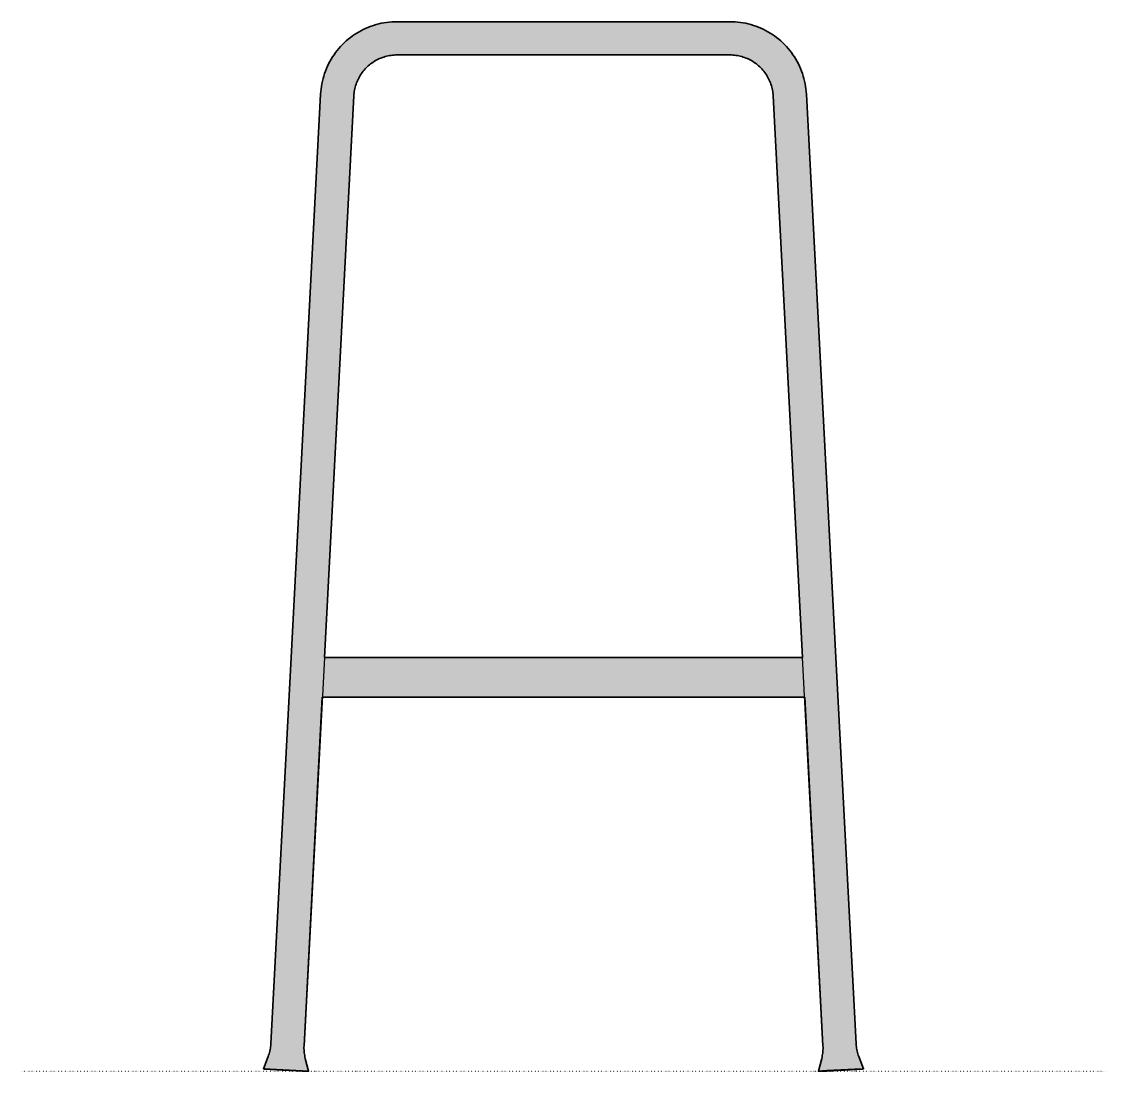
# Model space of a CAD drawing. Header units: millimetres. Extents: x 0 to 1859, y -879 to 788.
# Drawn here: x 1045 to 1859, y 0 to 788 of the extents above; entities that cross this region are included whole.
import ezdxf

# ---------------------------------------------------------------- set-up
doc = ezdxf.new("R2010")
doc.units = ezdxf.units.MM
doc.linetypes.add('Dots', pattern=[1, 0, -1])
doc.layers.add('Blocks', color=7, linetype='Continuous')
doc.layers.add('Blocks$Fill', color=7, linetype='Continuous', true_color=0xffffff)
for name, color, linetype, lineweight, true_color in [('Blocks$Inner', 7, 'Continuous', 25, 0x007f00), ('Blocks$Outline', 7, 'Continuous', 35, 0xff3f3f), ('Groud', 7, 'Dots', 25, 0x243775)]:
    doc.layers.add(name, color=color, linetype=linetype, lineweight=lineweight, true_color=true_color)

# ---------------------------------------------------------------- blocks, each defined once
blk = doc.blocks.new('Palissade Barstool Side')
at = {"layer": 'Blocks$Fill'}
h = blk.add_hatch(color=256, dxfattribs=at)
h.paths.add_polyline_path([(181.69, 1.77), (181.69, 1.78), (185.19, 11.11), (185.54, 12.12), (185.87, 13.14), (186.16, 14.17), (186.41, 15.21), (186.63, 16.26), (186.81, 17.32), (186.96, 18.38), (187.07, 19.44), (187.14, 20.51), (224.67, 735.88), (224.88, 737.85), (225.15, 739.82), (225.49, 741.77), (225.9, 743.72), (226.38, 745.64), (226.92, 747.55), (227.53, 749.44), (228.2, 751.31), (228.94, 753.15), (229.74, 754.96), (230.6, 756.75), (231.52, 758.51), (232.5, 760.23), (233.54, 761.92), (234.64, 763.57), (235.8, 765.18), (237.01, 766.76), (238.27, 768.29), (239.59, 769.77), (240.96, 771.21), (242.37, 772.6), (243.84, 773.94), (245.34, 775.23), (246.9, 776.47), (248.49, 777.65), (250.12, 778.77), (251.79, 779.84), (253.5, 780.86), (255.24, 781.81), (257.01, 782.7), (258.82, 783.53), (260.65, 784.3), (262.5, 785), (264.38, 785.64), (266.28, 786.21), (268.2, 786.72), (270.13, 787.16), (272.08, 787.53), (274.04, 787.84), (276.01, 788.08), (277.99, 788.25), (279.97, 788.35), (281.95, 788.39), (534.07, 788.35), (536.06, 788.25), (538.03, 788.08), (540, 787.84), (541.96, 787.53), (543.91, 787.16), (545.84, 786.72), (547.76, 786.21), (549.66, 785.64), (551.54, 785), (553.4, 784.3), (555.23, 783.53), (557.03, 782.7), (558.8, 781.81), (560.54, 780.86), (562.25, 779.84), (563.92, 778.77), (565.55, 777.65), (567.15, 776.47), (568.7, 775.23), (570.21, 773.94), (571.67, 772.6), (573.08, 771.21), (574.45, 769.77), (575.77, 768.29), (577.03, 766.76), (578.24, 765.18), (579.4, 763.57), (580.5, 761.92), (581.54, 760.23), (582.52, 758.51), (583.45, 756.75), (584.31, 754.96), (585.11, 753.15), (585.84, 751.31), (586.52, 749.44), (587.12, 747.55), (587.67, 745.64), (588.14, 743.72), (588.55, 741.77), (588.89, 739.82), (589.17, 737.85), (589.37, 735.88), (589.51, 733.9), (626.97, 19.44), (627.08, 18.38), (627.23, 17.32), (627.41, 16.26), (627.63, 15.21), (627.88, 14.17), (628.17, 13.14), (628.5, 12.12), (628.86, 11.11), (632.35, 1.78), (632.35, 1.77), (632.35, 1.77), (632.34, 1.77), (632.34, 1.77), (632.34, 1.77), (632.33, 1.76), (632.33, 1.76), (632.32, 1.76), (632.32, 1.76), (632.31, 1.76), (632.3, 1.75), (632.28, 1.75), (632.24, 1.74), (632.2, 1.73), (632.07, 1.72), (631.7, 1.67), (631.17, 1.62), (627.4, 1.34), (603.44, 0.08), (599.66, -0.03), (599.13, -0.03), (598.75, -0.03), (598.63, -0.03), (598.58, -0.02), (598.54, -0.02), (598.52, -0.02), (598.51, -0.01), (598.5, -0.01), (598.5, -0.01), (598.49, -0.01), (598.49, -0.01), (598.48, -0.01), (598.48, -0.01), (598.48, -0.01), (598.47, -0.01), (598.47, 0), (598.47, 0), (600.97, 9.64), (601.22, 10.69), (601.43, 11.74), (601.61, 12.79), (601.76, 13.85), (601.87, 14.92), (601.94, 15.99), (601.97, 17.06), (601.97, 18.13), (601.93, 19.21), (588.22, 280.89), (225.82, 280.89), (212.07, 18.13), (212.07, 17.06), (212.11, 15.99), (212.18, 14.92), (212.29, 13.85), (212.43, 12.79), (212.61, 11.74), (212.82, 10.69), (213.08, 9.64), (215.57, 0), (215.57, 0), (215.57, -0.01), (215.57, -0.01), (215.56, -0.01), (215.56, -0.01), (215.56, -0.01), (215.55, -0.01), (215.55, -0.01), (215.54, -0.01), (215.54, -0.01), (215.52, -0.02), (215.5, -0.02), (215.47, -0.02), (215.42, -0.03), (215.29, -0.03), (214.92, -0.03), (214.38, -0.03), (210.6, 0.08), (186.64, 1.34), (182.88, 1.62), (182.34, 1.67), (181.97, 1.72), (181.85, 1.73), (181.8, 1.74), (181.76, 1.75), (181.74, 1.75), (181.73, 1.76), (181.72, 1.76), (181.72, 1.76), (181.71, 1.76), (181.71, 1.76), (181.7, 1.77), (181.7, 1.77), (181.7, 1.77), (181.7, 1.77)], flags=0)
h.paths.add_polyline_path([(227.4, 310.89), (586.65, 310.89), (564.47, 733.71), (564.35, 734.83), (564.2, 735.94), (564, 737.04), (563.77, 738.14), (563.5, 739.23), (563.2, 740.31), (562.85, 741.38), (562.47, 742.43), (562.06, 743.47), (561.6, 744.5), (561.12, 745.51), (560.59, 746.5), (560.04, 747.47), (559.45, 748.43), (558.83, 749.36), (558.18, 750.27), (557.49, 751.16), (556.78, 752.03), (556.03, 752.87), (555.26, 753.68), (554.46, 754.46), (553.63, 755.22), (552.78, 755.95), (551.9, 756.65), (551, 757.32), (550.08, 757.96), (549.14, 758.56), (548.17, 759.13), (547.19, 759.67), (546.19, 760.17), (545.17, 760.64), (544.13, 761.08), (543.08, 761.47), (542.02, 761.83), (540.95, 762.16), (539.86, 762.44), (538.77, 762.69), (537.67, 762.91), (536.56, 763.08), (535.45, 763.21), (534.33, 763.31), (533.21, 763.37), (532.09, 763.39), (280.83, 763.37), (279.71, 763.31), (278.59, 763.21), (277.48, 763.08), (276.37, 762.91), (275.27, 762.69), (274.18, 762.44), (273.09, 762.16), (272.02, 761.83), (270.96, 761.47), (269.91, 761.08), (268.88, 760.64), (267.86, 760.17), (266.86, 759.67), (265.87, 759.13), (264.91, 758.56), (263.96, 757.96), (263.04, 757.32), (262.14, 756.65), (261.26, 755.95), (260.41, 755.22), (259.58, 754.46), (258.78, 753.68), (258.01, 752.87), (257.27, 752.03), (256.55, 751.16), (255.87, 750.27), (255.21, 749.36), (254.59, 748.43), (254, 747.47), (253.45, 746.5), (252.93, 745.51), (252.44, 744.5), (251.99, 743.47), (251.57, 742.43), (251.19, 741.38), (250.85, 740.31), (250.54, 739.23), (250.27, 738.14), (250.04, 737.04), (249.85, 735.94), (249.69, 734.83), (249.58, 733.71), (249.5, 732.59)], flags=0)
at = {"layer": 'Blocks$Inner'}
for points in [[(181.69, 1.77), (181.69, 1.78), (185.19, 11.11), (185.54, 12.12), (185.87, 13.14), (186.16, 14.17), (186.41, 15.21), (186.63, 16.26), (186.81, 17.32), (186.96, 18.38), (187.07, 19.44), (187.14, 20.51), (202.36, 310.89), (224.53, 733.9), (224.67, 735.88), (224.88, 737.85), (225.15, 739.82), (225.49, 741.77), (225.9, 743.72), (226.38, 745.64), (226.92, 747.55), (227.53, 749.44), (228.2, 751.31), (228.94, 753.15), (229.74, 754.96), (230.6, 756.75), (231.52, 758.51), (232.5, 760.23), (233.54, 761.92), (234.64, 763.57), (235.8, 765.18), (237.01, 766.76), (238.27, 768.29), (239.59, 769.77), (240.96, 771.21), (242.37, 772.6), (243.84, 773.94), (245.34, 775.23), (246.9, 776.47), (248.49, 777.65), (250.12, 778.77), (251.79, 779.84), (253.5, 780.86), (255.24, 781.81), (257.01, 782.7), (258.82, 783.53), (260.65, 784.3), (262.5, 785), (264.38, 785.64), (266.28, 786.21), (268.2, 786.72), (270.13, 787.16), (272.08, 787.53), (274.04, 787.84), (276.01, 788.08), (277.99, 788.25), (279.97, 788.35), (281.95, 788.39), (532.09, 788.39), (534.07, 788.35), (536.06, 788.25), (538.03, 788.08), (540, 787.84), (541.96, 787.53), (543.91, 787.16), (545.84, 786.72), (547.76, 786.21), (549.66, 785.64), (551.54, 785), (553.4, 784.3), (555.23, 783.53), (557.03, 782.7), (558.8, 781.81), (560.54, 780.86), (562.25, 779.84), (563.92, 778.77), (565.55, 777.65), (567.15, 776.47), (568.7, 775.23), (570.21, 773.94), (571.67, 772.6), (573.08, 771.21), (574.45, 769.77), (575.77, 768.29), (577.03, 766.76), (578.24, 765.18), (579.4, 763.57), (580.5, 761.92), (581.54, 760.23), (582.52, 758.51), (583.45, 756.75), (584.31, 754.96), (585.11, 753.15), (585.84, 751.31), (586.52, 749.44), (587.12, 747.55), (587.67, 745.64), (588.14, 743.72), (588.55, 741.77), (588.89, 739.82), (589.17, 737.85), (589.37, 735.88), (589.51, 733.9), (611.68, 310.89), (626.9, 20.51), (626.97, 19.44), (627.08, 18.38), (627.23, 17.32), (627.41, 16.26), (627.63, 15.21), (627.88, 14.17), (628.17, 13.14), (628.5, 12.12), (628.86, 11.11), (632.35, 1.78), (632.35, 1.77), (632.35, 1.77), (632.34, 1.77), (632.34, 1.77), (632.34, 1.77), (632.33, 1.76), (632.33, 1.76), (632.32, 1.76), (632.32, 1.76), (632.31, 1.76), (632.3, 1.75), (632.28, 1.75), (632.24, 1.74), (632.2, 1.73), (632.07, 1.72), (631.7, 1.67), (631.17, 1.62), (627.4, 1.34), (603.44, 0.08), (599.66, -0.03), (599.13, -0.03), (598.75, -0.03), (598.63, -0.03), (598.58, -0.02), (598.54, -0.02), (598.52, -0.02), (598.51, -0.01), (598.5, -0.01), (598.5, -0.01), (598.49, -0.01), (598.49, -0.01), (598.48, -0.01), (598.48, -0.01), (598.48, -0.01), (598.47, -0.01), (598.47, 0), (598.47, 0), (600.97, 9.64), (601.22, 10.69), (601.43, 11.74), (601.61, 12.79), (601.76, 13.85), (601.87, 14.92), (601.94, 15.99), (601.97, 17.06), (601.97, 18.13), (601.93, 19.21), (586.65, 310.89), (528.66, 310.89), (517.2, 310.89), (296.84, 310.89), (285.39, 310.89), (227.4, 310.89), (212.11, 19.21), (212.07, 18.13), (212.07, 17.06), (212.11, 15.99), (212.18, 14.92), (212.29, 13.85), (212.43, 12.79), (212.61, 11.74), (212.82, 10.69), (213.08, 9.64), (215.57, 0), (215.57, 0), (215.57, -0.01), (215.57, -0.01), (215.56, -0.01), (215.56, -0.01), (215.56, -0.01), (215.55, -0.01), (215.55, -0.01), (215.54, -0.01), (215.54, -0.01), (215.52, -0.02), (215.5, -0.02), (215.47, -0.02), (215.42, -0.03), (215.29, -0.03), (214.92, -0.03), (214.38, -0.03), (210.6, 0.08), (186.64, 1.34), (182.88, 1.62), (182.34, 1.67), (181.97, 1.72), (181.85, 1.73), (181.8, 1.74), (181.76, 1.75), (181.74, 1.75), (181.73, 1.76), (181.72, 1.76), (181.72, 1.76), (181.71, 1.76), (181.71, 1.76), (181.7, 1.77), (181.7, 1.77), (181.7, 1.77), (181.7, 1.77)], [(183.93, 1.69), (184.04, 1.69), (184.36, 1.7), (184.83, 1.69), (188.14, 1.59), (209.14, 0.49), (212.44, 0.25), (212.91, 0.2), (213.23, 0.16), (213.34, 0.15), (213.39, 0.14), (213.42, 0.13), (213.44, 0.13), (213.45, 0.13), (213.45, 0.12), (213.46, 0.12), (213.46, 0.12), (213.47, 0.12), (213.47, 0.12), (213.47, 0.12), (213.47, 0.12), (213.48, 0.11), (213.48, 0.11), (213.48, 0.11), (213.47, 0.1), (213.47, 0.1), (213.47, 0.1), (213.46, 0.1), (213.46, 0.1), (213.46, 0.1), (213.45, 0.1), (213.45, 0.1), (213.43, 0.09), (213.42, 0.09), (213.38, 0.09), (213.34, 0.09), (213.23, 0.08), (212.9, 0.08), (212.43, 0.08), (209.12, 0.18), (188.13, 1.28), (184.82, 1.53), (184.36, 1.58), (184.03, 1.61), (183.92, 1.63), (183.88, 1.64), (183.85, 1.64), (183.83, 1.65), (183.82, 1.65), (183.81, 1.65), (183.81, 1.65), (183.8, 1.65), (183.8, 1.66), (183.8, 1.66), (183.79, 1.66), (183.79, 1.66), (183.79, 1.66), (183.79, 1.66), (183.79, 1.67), (183.79, 1.67), (183.8, 1.67), (183.8, 1.67), (183.8, 1.67), (183.81, 1.68), (183.81, 1.68), (183.82, 1.68), (183.82, 1.68), (183.83, 1.68), (183.85, 1.68), (183.88, 1.69)], [(630.12, 1.69), (630.01, 1.69), (629.68, 1.7), (629.21, 1.69), (625.9, 1.59), (604.9, 0.49), (601.6, 0.25), (601.13, 0.2), (600.81, 0.16), (600.7, 0.15), (600.66, 0.14), (600.62, 0.13), (600.61, 0.13), (600.6, 0.13), (600.59, 0.12), (600.59, 0.12), (600.58, 0.12), (600.58, 0.12), (600.57, 0.12), (600.57, 0.12), (600.57, 0.12), (600.57, 0.11), (600.56, 0.11), (600.57, 0.11), (600.57, 0.1), (600.57, 0.1), (600.57, 0.1), (600.58, 0.1), (600.58, 0.1), (600.59, 0.1), (600.59, 0.1), (600.6, 0.1), (600.61, 0.09), (600.62, 0.09), (600.66, 0.09), (600.7, 0.09), (600.81, 0.08), (601.14, 0.08), (601.61, 0.08), (604.92, 0.18), (625.92, 1.28), (629.22, 1.53), (629.69, 1.58), (630.01, 1.61), (630.12, 1.63), (630.16, 1.64), (630.2, 1.64), (630.21, 1.65), (630.22, 1.65), (630.23, 1.65), (630.23, 1.65), (630.24, 1.65), (630.24, 1.66), (630.25, 1.66), (630.25, 1.66), (630.25, 1.66), (630.25, 1.66), (630.25, 1.66), (630.25, 1.67), (630.25, 1.67), (630.25, 1.67), (630.24, 1.67), (630.24, 1.67), (630.24, 1.68), (630.23, 1.68), (630.23, 1.68), (630.22, 1.68), (630.21, 1.68), (630.19, 1.68), (630.16, 1.69)]]:
    blk.add_lwpolyline(points, close=True, dxfattribs=at)
for points in [[(586.65, 310.89), (564.55, 732.59), (564.47, 733.71), (564.35, 734.83), (564.2, 735.94), (564, 737.04), (563.77, 738.14), (563.5, 739.23), (563.2, 740.31), (562.85, 741.38), (562.47, 742.43), (562.06, 743.47), (561.6, 744.5), (561.12, 745.51), (560.59, 746.5), (560.04, 747.47), (559.45, 748.43), (558.83, 749.36), (558.18, 750.27), (557.49, 751.16), (556.78, 752.03), (556.03, 752.87), (555.26, 753.68), (554.46, 754.46), (553.63, 755.22), (552.78, 755.95), (551.9, 756.65), (551, 757.32), (550.08, 757.96), (549.14, 758.56), (548.17, 759.13), (547.19, 759.67), (546.19, 760.17), (545.17, 760.64), (544.13, 761.08), (543.08, 761.47), (542.02, 761.83), (540.95, 762.16), (539.86, 762.44), (538.77, 762.69), (537.67, 762.91), (536.56, 763.08), (535.45, 763.21), (534.33, 763.31), (533.21, 763.37), (532.09, 763.39), (281.95, 763.39), (280.83, 763.37), (279.71, 763.31), (278.59, 763.21), (277.48, 763.08), (276.37, 762.91), (275.27, 762.69), (274.18, 762.44), (273.09, 762.16), (272.02, 761.83), (270.96, 761.47), (269.91, 761.08), (268.88, 760.64), (267.86, 760.17), (266.86, 759.67), (265.87, 759.13), (264.91, 758.56), (263.96, 757.96), (263.04, 757.32), (262.14, 756.65), (261.26, 755.95), (260.41, 755.22), (259.58, 754.46), (258.78, 753.68), (258.01, 752.87), (257.27, 752.03), (256.55, 751.16), (255.87, 750.27), (255.21, 749.36), (254.59, 748.43), (254, 747.47), (253.45, 746.5), (252.93, 745.51), (252.44, 744.5), (251.99, 743.47), (251.57, 742.43), (251.19, 741.38), (250.85, 740.31), (250.54, 739.23), (250.27, 738.14), (250.04, 737.04), (249.85, 735.94), (249.69, 734.83), (249.58, 733.71), (249.5, 732.59), (227.4, 310.89)], [(588.22, 280.89), (528.66, 280.89), (517.2, 280.89), (296.84, 280.89), (285.39, 280.89), (225.82, 280.89)], [(215.57, 0), (215.57, 0), (215.57, 0.01), (215.57, 0.01), (215.57, 0.01), (215.56, 0.01), (215.56, 0.01), (215.55, 0.01), (215.55, 0.02), (215.54, 0.02), (215.54, 0.02), (215.52, 0.02), (215.51, 0.03), (215.47, 0.03), (215.42, 0.04), (215.29, 0.06), (214.92, 0.1), (214.39, 0.15), (210.62, 0.44), (186.66, 1.69), (182.89, 1.81), (182.35, 1.81), (181.98, 1.81), (181.85, 1.8), (181.8, 1.8), (181.76, 1.79), (181.75, 1.79), (181.73, 1.79), (181.73, 1.79), (181.72, 1.79), (181.71, 1.79), (181.71, 1.79), (181.71, 1.78), (181.7, 1.78), (181.7, 1.78), (181.7, 1.78), (181.69, 1.78), (181.69, 1.78), (181.69, 1.78)], [(598.47, 0), (598.47, 0), (598.47, 0.01), (598.47, 0.01), (598.48, 0.01), (598.48, 0.01), (598.48, 0.01), (598.49, 0.01), (598.49, 0.02), (598.5, 0.02), (598.51, 0.02), (598.52, 0.02), (598.54, 0.03), (598.57, 0.03), (598.62, 0.04), (598.75, 0.06), (599.12, 0.1), (599.65, 0.15), (603.42, 0.44), (627.38, 1.69), (631.16, 1.81), (631.69, 1.81), (632.07, 1.81), (632.19, 1.8), (632.24, 1.8), (632.28, 1.79), (632.3, 1.79), (632.31, 1.79), (632.32, 1.79), (632.32, 1.79), (632.33, 1.79), (632.33, 1.79), (632.34, 1.78), (632.34, 1.78), (632.34, 1.78), (632.35, 1.78), (632.35, 1.78), (632.35, 1.78)]]:
    blk.add_lwpolyline(points, dxfattribs=at)
at = {"layer": 'Blocks$Outline'}
for points in [[(181.69, 1.77), (181.69, 1.78), (185.19, 11.11), (185.54, 12.12), (185.87, 13.14), (186.16, 14.17), (186.41, 15.21), (186.63, 16.26), (186.81, 17.32), (186.96, 18.38), (187.07, 19.44), (187.14, 20.51), (202.36, 310.89), (224.53, 733.9), (224.67, 735.88), (224.88, 737.85), (225.15, 739.82), (225.49, 741.77), (225.9, 743.72), (226.38, 745.64), (226.92, 747.55), (227.53, 749.44), (228.2, 751.31), (228.94, 753.15), (229.74, 754.96), (230.6, 756.75), (231.52, 758.51), (232.5, 760.23), (233.54, 761.92), (234.64, 763.57), (235.8, 765.18), (237.01, 766.76), (238.27, 768.29), (239.59, 769.77), (240.96, 771.21), (242.37, 772.6), (243.84, 773.94), (245.34, 775.23), (246.9, 776.47), (248.49, 777.65), (250.12, 778.77), (251.79, 779.84), (253.5, 780.86), (255.24, 781.81), (257.01, 782.7), (258.82, 783.53), (260.65, 784.3), (262.5, 785), (264.38, 785.64), (266.28, 786.21), (268.2, 786.72), (270.13, 787.16), (272.08, 787.53), (274.04, 787.84), (276.01, 788.08), (277.99, 788.25), (279.97, 788.35), (281.95, 788.39), (532.09, 788.39), (534.07, 788.35), (536.06, 788.25), (538.03, 788.08), (540, 787.84), (541.96, 787.53), (543.91, 787.16), (545.84, 786.72), (547.76, 786.21), (549.66, 785.64), (551.54, 785), (553.4, 784.3), (555.23, 783.53), (557.03, 782.7), (558.8, 781.81), (560.54, 780.86), (562.25, 779.84), (563.92, 778.77), (565.55, 777.65), (567.15, 776.47), (568.7, 775.23), (570.21, 773.94), (571.67, 772.6), (573.08, 771.21), (574.45, 769.77), (575.77, 768.29), (577.03, 766.76), (578.24, 765.18), (579.4, 763.57), (580.5, 761.92), (581.54, 760.23), (582.52, 758.51), (583.45, 756.75), (584.31, 754.96), (585.11, 753.15), (585.84, 751.31), (586.52, 749.44), (587.12, 747.55), (587.67, 745.64), (588.14, 743.72), (588.55, 741.77), (588.89, 739.82), (589.17, 737.85), (589.37, 735.88), (589.51, 733.9), (611.68, 310.89), (626.9, 20.51), (626.97, 19.44), (627.08, 18.38), (627.23, 17.32), (627.41, 16.26), (627.63, 15.21), (627.88, 14.17), (628.17, 13.14), (628.5, 12.12), (628.86, 11.11), (632.35, 1.78), (632.35, 1.77), (632.35, 1.77), (632.34, 1.77), (632.34, 1.77), (632.34, 1.77), (632.33, 1.76), (632.33, 1.76), (632.32, 1.76), (632.32, 1.76), (632.31, 1.76), (632.3, 1.75), (632.28, 1.75), (632.24, 1.74), (632.2, 1.73), (632.07, 1.72), (631.7, 1.67), (631.17, 1.62), (627.4, 1.34), (603.44, 0.08), (599.66, -0.03), (599.13, -0.03), (598.75, -0.03), (598.63, -0.03), (598.58, -0.02), (598.54, -0.02), (598.52, -0.02), (598.51, -0.01), (598.5, -0.01), (598.5, -0.01), (598.49, -0.01), (598.49, -0.01), (598.48, -0.01), (598.48, -0.01), (598.48, -0.01), (598.47, -0.01), (598.47, 0), (598.47, 0), (600.97, 9.64), (601.22, 10.69), (601.43, 11.74), (601.61, 12.79), (601.76, 13.85), (601.87, 14.92), (601.94, 15.99), (601.97, 17.06), (601.97, 18.13), (601.93, 19.21), (588.22, 280.89)], [(586.65, 310.89), (564.55, 732.59), (564.47, 733.71), (564.35, 734.83), (564.2, 735.94), (564, 737.04), (563.77, 738.14), (563.5, 739.23), (563.2, 740.31), (562.85, 741.38), (562.47, 742.43), (562.06, 743.47), (561.6, 744.5), (561.12, 745.51), (560.59, 746.5), (560.04, 747.47), (559.45, 748.43), (558.83, 749.36), (558.18, 750.27), (557.49, 751.16), (556.78, 752.03), (556.03, 752.87), (555.26, 753.68), (554.46, 754.46), (553.63, 755.22), (552.78, 755.95), (551.9, 756.65), (551, 757.32), (550.08, 757.96), (549.14, 758.56), (548.17, 759.13), (547.19, 759.67), (546.19, 760.17), (545.17, 760.64), (544.13, 761.08), (543.08, 761.47), (542.02, 761.83), (540.95, 762.16), (539.86, 762.44), (538.77, 762.69), (537.67, 762.91), (536.56, 763.08), (535.45, 763.21), (534.33, 763.31), (533.21, 763.37), (532.09, 763.39), (281.95, 763.39), (280.83, 763.37), (279.71, 763.31), (278.59, 763.21), (277.48, 763.08), (276.37, 762.91), (275.27, 762.69), (274.18, 762.44), (273.09, 762.16), (272.02, 761.83), (270.96, 761.47), (269.91, 761.08), (268.88, 760.64), (267.86, 760.17), (266.86, 759.67), (265.87, 759.13), (264.91, 758.56), (263.96, 757.96), (263.04, 757.32), (262.14, 756.65), (261.26, 755.95), (260.41, 755.22), (259.58, 754.46), (258.78, 753.68), (258.01, 752.87), (257.27, 752.03), (256.55, 751.16), (255.87, 750.27), (255.21, 749.36), (254.59, 748.43), (254, 747.47), (253.45, 746.5), (252.93, 745.51), (252.44, 744.5), (251.99, 743.47), (251.57, 742.43), (251.19, 741.38), (250.85, 740.31), (250.54, 739.23), (250.27, 738.14), (250.04, 737.04), (249.85, 735.94), (249.69, 734.83), (249.58, 733.71), (249.5, 732.59), (227.4, 310.89)], [(227.4, 310.89), (285.39, 310.89), (296.84, 310.89), (517.2, 310.89), (528.66, 310.89), (586.65, 310.89)], [(225.82, 280.89), (212.11, 19.21), (212.07, 18.13), (212.07, 17.06), (212.11, 15.99), (212.18, 14.92), (212.29, 13.85), (212.43, 12.79), (212.61, 11.74), (212.82, 10.69), (213.08, 9.64), (215.57, 0), (215.57, 0), (215.57, -0.01), (215.57, -0.01), (215.56, -0.01), (215.56, -0.01), (215.56, -0.01), (215.55, -0.01), (215.55, -0.01), (215.54, -0.01), (215.54, -0.01), (215.52, -0.02), (215.5, -0.02), (215.47, -0.02), (215.42, -0.03), (215.29, -0.03), (214.92, -0.03), (214.38, -0.03), (210.6, 0.08), (186.64, 1.34), (182.88, 1.62), (182.34, 1.67), (181.97, 1.72), (181.85, 1.73), (181.8, 1.74), (181.76, 1.75), (181.74, 1.75), (181.73, 1.76), (181.72, 1.76), (181.72, 1.76), (181.71, 1.76), (181.71, 1.76), (181.7, 1.77), (181.7, 1.77), (181.7, 1.77), (181.7, 1.77), (181.69, 1.77)], [(588.22, 280.89), (528.66, 280.89), (517.2, 280.89), (296.84, 280.89), (285.39, 280.89), (225.82, 280.89)]]:
    blk.add_lwpolyline(points, dxfattribs=at)

msp = doc.modelspace()

# ---------------------------------------------------------------- linework, layer by layer
at = {"layer": 'Groud'}
msp.add_lwpolyline([(1044.79, 0), (1858.83, 0)], dxfattribs=at)

# ---------------------------------------------------------------- block references
at = {"layer": 'Blocks'}
msp.add_blockref('Palissade Barstool Side', (1044.79, 0), dxfattribs=at)

doc.saveas('drawing.dxf')
